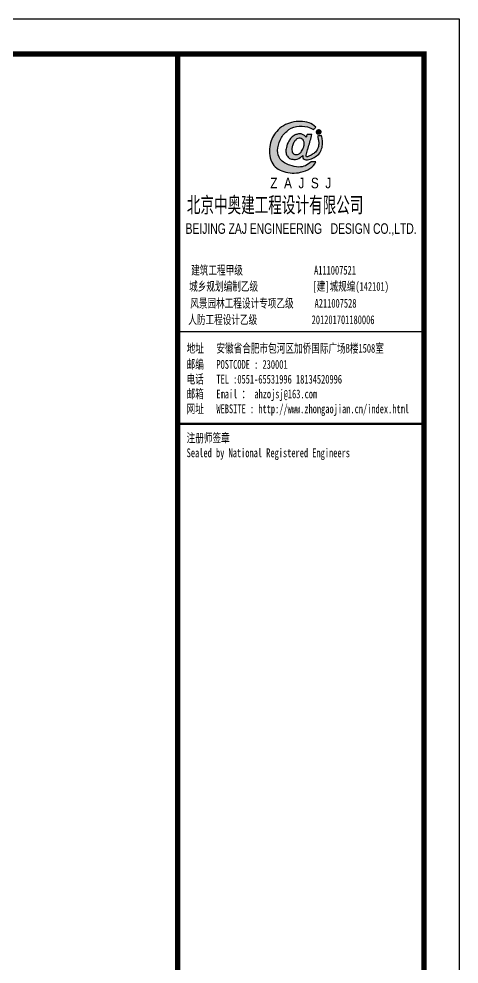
# Model space of a CAD drawing. Extents: x 177291 to 1288761, y 177638 to 322898.
# Drawn here: x 764644 to 777918, y 286449 to 314928 of the extents above; entities that cross this region are included whole.
import ezdxf
from ezdxf.enums import TextEntityAlignment as Align

# ---------------------------------------------------------------- set-up
doc = ezdxf.new("R2010")
doc.units = 0
doc.header["$LTSCALE"] = 1000
doc.layers.add('PUB_TITLE', color=4, linetype='Continuous')
doc.layers.add('图签', color=3, linetype='Continuous')
doc.styles.add('_gyy_title_Arial', font='arial.ttf', dxfattribs={"width": 0.7})
doc.styles.add('_gyy_title_ST', font='', dxfattribs={"width": 0.8})
doc.styles.add('HZ', font='txt.shx', dxfattribs={"width": 0.8, "bigfont": '000hztxt.shx'})
doc.styles.get('_gyy_title_ST').set_extended_font_data('SimSun')

# ---------------------------------------------------------------- blocks, each defined once
blk = doc.blocks.new('dd')
at = {"layer": '图签'}
h = blk.add_hatch(color=5, dxfattribs=at)
h.set_gradient(color1=(0, 0, 255), color2=(36, 36, 255), one_color=1, tint=0.57)
h.paths.add_polyline_path([(452, 1270, -0.093206), (531, 1562, -0.136321), (716, 1807, -0.161039), (988, 1948, -0.108591), (1307, 1935, -0.049497), (1479, 1861, 0.062627), (1539, 1932, 0.094388), (1351, 2056, 0.136326), (854, 2062, 0.161722), (430, 1810, 0.133661), (243, 1435, 0.158414), (286, 937, 0.22517), (632, 669, 0.138663), (1107, 646, 0.074676), (1375, 753, 0.125344), (1543, 944, 0.006312), (1413, 948, -0.090385), (1244, 833, -0.096745), (1053, 797, -0.073845), (803, 850, -0.140868), (530, 1020, -0.160753)])
h = blk.add_hatch(color=5, dxfattribs=at)
h.set_gradient(color1=(0, 0, 255), color2=(36, 36, 255), one_color=1, tint=0.57)
h.paths.add_polyline_path([(1306, 1289, 0.011169), (1334, 1370, 0.005807), (1431, 1724, 0.01105), (1292, 1724, 0.016796), (1267, 1634, 0.125943), (1203, 1704, 0.083806), (1120, 1739, 0.082879), (1047, 1739, -0.008503), (952, 1710, 0.060057), (844, 1628, 0.086078), (774, 1532, 0.099424), (705, 1347, 0.12153), (690, 1225, 0.102644), (719, 1122, 0.056648), (797, 1042, 0.092914), (913, 1013, 0.194578), (1098, 1064, -0.002562), (1175, 1122, 0.064354), (1167, 1068, 0.172385), (1207, 1017, 0.105458), (1300, 1002, 0.086567), (1454, 1046, 0.047674), (1592, 1136, 0.166359), (1692, 1274, 0.096748), (1728, 1431, 0.03151), (1728, 1548, 0.041815), (1700, 1691, 0.007654), (1588, 1673, -0.009919), (1610, 1585, -0.068269), (1624, 1482, -0.105336), (1605, 1352, -0.14652), (1528, 1223, -0.070486), (1434, 1151, -0.077937), (1341, 1103, -0.127098), (1272, 1084, -0.114215), (1267, 1129, -0.007609)])
h.paths.add_polyline_path([(865, 1245, -0.099994), (863, 1328, -0.050974), (888, 1427, -0.120527), (938, 1529, -0.043888), (1002, 1595, -0.08446), (1063, 1619, -0.147309), (1127, 1607, -0.037474), (1177, 1572, -0.06931), (1209, 1507, -0.067662), (1213, 1431, -0.02676), (1211, 1413, 0.017209), (1183, 1329, -0.048815), (1120, 1223, -0.139096), (1046, 1163, -0.097991), (944, 1153, -0.085394), (909, 1169, -0.149141)], flags=16)
h = blk.add_hatch(color=1, dxfattribs=at)
h.set_gradient(color1=(255, 0, 0), color2=(255, 0, 0), tint=0.57)
h.paths.add_polyline_path([(1557, 1818, 0.386553), (1564, 1757, 0.170676), (1604, 1736, 0.082224), (1657, 1743, 0.087509), (1686, 1766, 0.264235), (1694, 1804, 0.244333), (1636, 1850, 0.30271)])
blk.add_lwpolyline([(1539, 1932, 0.094388), (1351, 2056, 0.136326), (854, 2062, 0.161722), (430, 1810, 0.133661), (243, 1435, 0.158414), (286, 937, 0.22517), (632, 669, 0.138663), (1107, 646, 0.074676), (1375, 753, 0.125344), (1543, 944, 0.006312), (1413, 948, -0.090385), (1244, 833, -0.096745), (1053, 797, -0.073845), (803, 850, -0.140868), (530, 1020, -0.160753), (452, 1270, -0.093206), (531, 1562, -0.136321), (716, 1807, -0.161039), (988, 1948, -0.108591), (1307, 1935, -0.049497), (1479, 1861, 0.062627)], format="xyb", close=True, dxfattribs=at)
for points in [[(1431, 1724, 0.011041), (1292, 1724, 0.016796), (1267, 1634, 0.125943), (1203, 1704, 0.083806), (1120, 1739, 0.082879), (1047, 1739, -0.008503), (952, 1710, 0.060057), (844, 1628, 0.086078), (774, 1532, 0.099424), (705, 1347, 0.12153), (690, 1225, 0.102644), (719, 1122, 0.056648), (797, 1042, 0.092914), (913, 1013, 0.194578), (1098, 1064, -0.002562), (1175, 1122, 0.064354), (1167, 1068, 0.172385), (1207, 1017, 0.105458), (1300, 1002, 0.086567), (1454, 1046, 0.047674), (1592, 1136, 0.166359), (1692, 1274, 0.096748), (1728, 1431, 0.03151), (1728, 1548, 0.041815), (1700, 1691, 0.007654), (1588, 1673, -0.009919), (1610, 1585, -0.068269), (1624, 1482, -0.105336), (1605, 1352, -0.14652), (1528, 1223, -0.070486), (1434, 1151, -0.077937), (1341, 1103, -0.127098), (1272, 1084, -0.114215), (1267, 1129, -0.007609), (1306, 1289, 0.011169), (1334, 1370, 0.005782), (1430, 1722, 0.069025)], [(1213, 1431, 0.067662), (1209, 1507, 0.06931), (1177, 1572, 0.037474), (1127, 1607, 0.147309), (1063, 1619, 0.08446), (1002, 1595, 0.043888), (938, 1529, 0.120527), (888, 1427, 0.050974), (863, 1328, 0.099994), (865, 1245, 0.149141), (909, 1169, 0.085394), (944, 1153, 0.097991), (1046, 1163, 0.139096), (1120, 1223, 0.048815), (1183, 1329, -0.017209), (1211, 1413, 0.02676), (1213, 1431, 0.441273)], [(1694, 1804, 0.243958), (1636, 1850, 0.303117), (1557, 1818, 0.386553), (1564, 1757, 0.170676), (1604, 1736, 0.082224), (1657, 1743, 0.087509), (1686, 1766, 0.264235), (1694, 1804, -7.823139)]]:
    blk.add_lwpolyline(points, format="xyb", dxfattribs=at)
at = {"insert": (246, 492), "char_height": 300, "width": 8000, "attachment_point": 1, "style": 'HZ'}
blk.add_mtext('{\\fArial|b0|i0|c0|p32;Z  A  J  S  J}', dxfattribs=at)

msp = doc.modelspace()

# ---------------------------------------------------------------- linework, layer by layer
at = {"layer": 'PUB_TITLE'}
msp.add_line((769432.91, 305508.25), (776857.18, 305508.25), dxfattribs=at)
msp.add_lwpolyline([(688720.42, 314928.34), (777917.79, 314928.34), (777917.79, 251928.06), (688720.42, 251928.06)], close=True, dxfattribs=at)
at = {"layer": 'PUB_TITLE', "const_width": 159.09}
for points in [[(691371.95, 252988.67), (691371.95, 313867.73), (776857.18, 313867.73), (776857.18, 252988.67)], [(769432.91, 313867.73), (776857.18, 313867.73), (776857.18, 252988.67), (769432.91, 252988.67)]]:
    msp.add_lwpolyline(points, close=True, dxfattribs=at)
at = {"layer": 'PUB_TITLE', "const_width": 74.24}
msp.add_lwpolyline([(769432.91, 302729), (776857.18, 302729)], dxfattribs=at)

# ---------------------------------------------------------------- block references
at = {"layer": '图签', "xscale": 1.060610879957576, "yscale": 1.060610879957576, "zscale": 1.060610879957576}
msp.add_blockref('dd', (771963.1, 309620.66), dxfattribs=at)

# ---------------------------------------------------------------- texts
at = {"color": 1, "insert": (769709.06, 309574.94), "char_height": 538.6524, "width": 7045.2659, "attachment_point": 1, "style": 'HZ'}
msp.add_mtext('北京中奥建工程设计有限公司', dxfattribs=at)
at = {"layer": 'PUB_TITLE', "width": 0.7}
for s, height, style, p in [('BEIJING ZAJ ENGINEERING   DESIGN CO.,LTD.', 318.1829, '_gyy_title_Arial', (773153.74, 308452.02)), ('建筑工程甲级                 A111007521             ', 265.1525, '_gyy_title_ST', (773143.08, 307223.27)), ('城乡规划编制乙级             [建]城规编(142101)', 265.1525, '_gyy_title_ST', (772789.02, 306736.8)), ('风景园林工程设计专项乙级     A211007528           ', 265.1525, '_gyy_title_ST', (773011.09, 306228.15)), ('人防工程设计乙级             201201701180006', 265.1525, '_gyy_title_ST', (772558.93, 305731.93))]:
    msp.add_text(s, height=height, dxfattribs=dict(at, style=style)).set_placement(p, align=Align.CENTER)
at = {"layer": 'PUB_TITLE', "style": '_gyy_title_ST', "width": 0.7}
for s, height, p in [('地址   安徽省合肥市包河区加侨国际广场B楼1508室', 265.1525, (769701.28, 304870.49)), ('邮编   POSTCODE : 230001', 265.1525, (769701.28, 304386.17)), ('电话   TEL :0551-65531996 18134520996', 265.1525, (769701.28, 303940.72)), ('邮箱   Email ： ahzojsj@163.com', 265.1525, (769701.28, 303495.26)), ('网址   WEBSITE : http://www.zhongaojian.cn/index.html', 265.1525, (769701.28, 303047.18)), ('注册师签章', 265.152, (769701.28, 302166.88)), ('Sealed by National Registered Engineers', 265.1525, (769702.72, 301721.42))]:
    msp.add_text(s, height=height, dxfattribs=at).set_placement(p)

doc.saveas('drawing.dxf')
